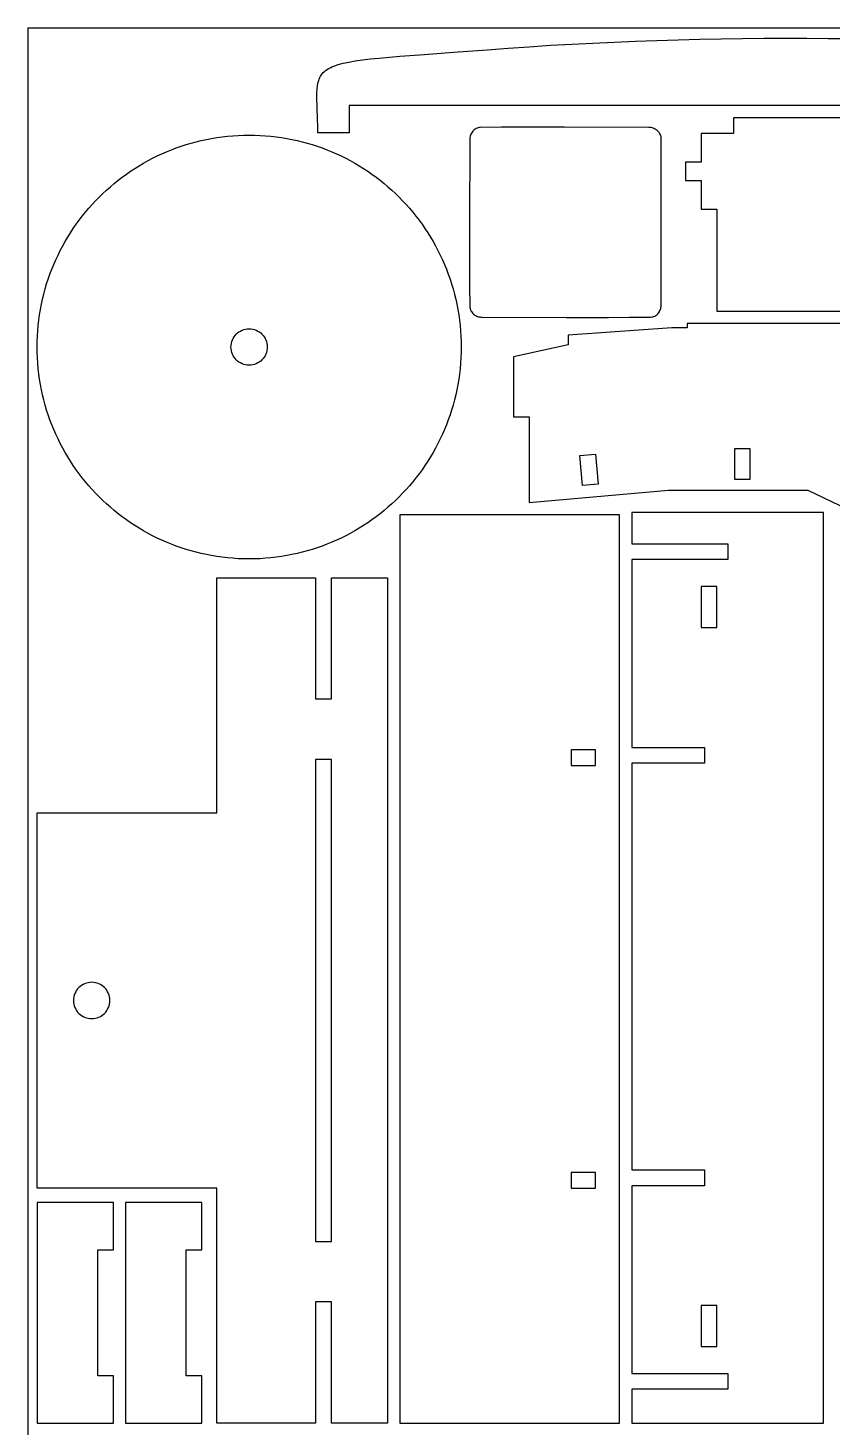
# Model space of a CAD drawing. Extents: x 169 to 749, y 15 to 895.
# Drawn here: x 168.7 to 301.4, y 664 to 895 of the extents above; entities that cross this region are included whole.
import ezdxf

# ---------------------------------------------------------------- set-up
doc = ezdxf.new("R2010")
doc.units = 0
doc.layers.get('0').update_dxf_attribs({"linetype": 'CONTINUOUS'})

msp = doc.modelspace()

# ---------------------------------------------------------------- linework, layer by layer
at = {"color": 0}
for q in [(748.703243, 895.036023), (168.703243, 15.036023)]:
    msp.add_line((168.703243, 895.036023), q, dxfattribs=at)
at = {"color": 4}
for p, q in [((247.957644, 891.710023), (251.447827, 891.949693)), ((251.447827, 891.949693), (254.944848, 892.170455)), ((254.944848, 892.170455), (258.448206, 892.372313)), ((258.448206, 892.372313), (261.957399, 892.555274)), ((261.957399, 892.555274), (265.471927, 892.71934)), ((265.471927, 892.71934), (268.991287, 892.864518)), ((268.991287, 892.864518), (272.514979, 892.990812)), ((272.514979, 892.990812), (276.042501, 893.098227)), ((276.042501, 893.098227), (279.573351, 893.186767)), ((279.573351, 893.186767), (283.107028, 893.256438)), ((283.107028, 893.256438), (286.643032, 893.307244)), ((286.643032, 893.307244), (290.18086, 893.33919)), ((290.18086, 893.33919), (293.72001, 893.352281)), ((293.72001, 893.352281), (297.259983, 893.346521)), ((297.259983, 893.346521), (300.800276, 893.321915)), ((300.800276, 893.321915), (304.340388, 893.278469)), ((221.657859, 889.411304), (222.714951, 889.594295)), ((222.714951, 889.594295), (223.901423, 889.763732)), ((223.901423, 889.763732), (225.224514, 889.922973)), ((225.224514, 889.922973), (226.691465, 890.075376)), ((226.691465, 890.075376), (230.085905, 890.373103)), ((230.085905, 890.373103), (234.142661, 890.683778)), ((234.142661, 890.683778), (238.919654, 891.034268)), ((238.919654, 891.034268), (244.474801, 891.45144)), ((244.474801, 891.45144), (247.957644, 891.710023)), ((216.990001, 887.056416), (217.122867, 887.267842)), ((217.122867, 887.267842), (217.272692, 887.468742)), ((217.272692, 887.468742), (217.440383, 887.659537)), ((217.440383, 887.659537), (217.626844, 887.840647)), ((217.626844, 887.840647), (217.83298, 888.012491)), ((217.83298, 888.012491), (218.059696, 888.17549)), ((218.059696, 888.17549), (218.307897, 888.330062)), ((218.307897, 888.330062), (218.578488, 888.476628)), ((218.578488, 888.476628), (218.872375, 888.615607)), ((218.872375, 888.615607), (219.190461, 888.74742)), ((219.190461, 888.74742), (219.902854, 888.991225)), ((219.902854, 888.991225), (220.722906, 889.2114)), ((220.722906, 889.2114), (221.657859, 889.411304)), ((216.395056, 884.27093), (216.429043, 884.935736)), ((216.429043, 884.935736), (216.498291, 885.543329)), ((216.498291, 885.543329), (216.610041, 886.097068)), ((216.610041, 886.097068), (216.684115, 886.354791)), ((216.684115, 886.354791), (216.77153, 886.600311)), ((216.77153, 886.600311), (216.873191, 886.834046)), ((216.873191, 886.834046), (216.990001, 887.056416)), ((216.38909, 883.545554), (216.395056, 884.27093)), ((216.432261, 881.899655), (216.38909, 883.545554)), ((216.500638, 879.971172), (216.432261, 881.899655)), ((221.736401, 882.23324), (221.736301, 877.73324)), ((367.337201, 882.24544), (221.736401, 882.23324)), ((216.526178, 878.892567), (216.500638, 879.971172)), ((216.536301, 877.73324), (216.526178, 878.892567)), ((242.234551, 878.112433), (242.113559, 877.980307)), ((242.366846, 878.231124), (242.234551, 878.112433)), ((242.509841, 878.335197), (242.366846, 878.231124)), ((242.662929, 878.423469), (242.509841, 878.335197)), ((242.825509, 878.494759), (242.662929, 878.423469)), ((242.996974, 878.547883), (242.825509, 878.494759)), ((243.176722, 878.58166), (242.996974, 878.547883)), ((243.364147, 878.594907), (243.176722, 878.58166)), ((246.84213, 878.632654), (243.364147, 878.594907)), ((250.320256, 878.653847), (246.84213, 878.632654)), ((257.276797, 878.659482), (250.320256, 878.653847)), ((271.190047, 878.614107), (257.276797, 878.659482)), ((271.369602, 878.604986), (271.190047, 878.614107)), ((271.54988, 878.578935), (271.369602, 878.604986)), ((271.729191, 878.536736), (271.54988, 878.578935)), ((271.905845, 878.479172), (271.729191, 878.536736)), ((272.078153, 878.407027), (271.905845, 878.479172)), ((272.244427, 878.321083), (272.078153, 878.407027)), ((272.402975, 878.222123), (272.244427, 878.321083)), ((272.552109, 878.110932), (272.402975, 878.222123)), ((272.69014, 877.988291), (272.552109, 878.110932)), ((272.815378, 877.854984), (272.69014, 877.988291)), ((343.670994, 880.208915), (285.165794, 880.208915)), ((285.165794, 880.208915), (285.165794, 877.609115)), ((193.980629, 875.509623), (194.798227, 875.775055)), ((194.798227, 875.775055), (195.624486, 876.020833)), ((195.624486, 876.020833), (196.459131, 876.246681)), ((196.459131, 876.246681), (197.301888, 876.452323)), ((197.301888, 876.452323), (198.152481, 876.637487)), ((198.152481, 876.637487), (199.010635, 876.801895)), ((199.010635, 876.801895), (199.876077, 876.945274)), ((199.876077, 876.945274), (200.74853, 877.067349)), ((200.74853, 877.067349), (201.62772, 877.167845)), ((201.62772, 877.167845), (202.513373, 877.246487)), ((202.513373, 877.246487), (203.405213, 877.303)), ((203.405213, 877.303), (204.302965, 877.337109)), ((204.302965, 877.337109), (205.206355, 877.34854)), ((205.206355, 877.34854), (206.109749, 877.337109)), ((206.109749, 877.337109), (207.007506, 877.303)), ((207.007506, 877.303), (207.89935, 877.246487)), ((207.89935, 877.246487), (208.785007, 877.167845)), ((208.785007, 877.167845), (209.664201, 877.067349)), ((209.664201, 877.067349), (210.536659, 876.945274)), ((210.536659, 876.945274), (211.402104, 876.801895)), ((211.402104, 876.801895), (212.260262, 876.637487)), ((212.260262, 876.637487), (213.110858, 876.452323)), ((213.110858, 876.452323), (213.953618, 876.246681)), ((213.953618, 876.246681), (214.788267, 876.020833)), ((214.788267, 876.020833), (215.614529, 875.775055)), ((215.614529, 875.775055), (216.43213, 875.509623)), ((221.736301, 877.73324), (216.536301, 877.73324)), ((241.625047, 876.581507), (241.578334, 862.816757)), ((241.63386, 876.77855), (241.625047, 876.581507)), ((241.658811, 876.971618), (241.63386, 876.77855)), ((241.699295, 877.159526), (241.658811, 876.971618)), ((241.754708, 877.341094), (241.699295, 877.159526)), ((241.824444, 877.515139), (241.754708, 877.341094)), ((241.907902, 877.680477), (241.824444, 877.515139)), ((242.004475, 877.835927), (241.907902, 877.680477)), ((242.113559, 877.980307), (242.004475, 877.835927)), ((272.926133, 877.711794), (272.815378, 877.854984)), ((273.020717, 877.559504), (272.926133, 877.711794)), ((273.09744, 877.398897), (273.020717, 877.559504)), ((273.154612, 877.230756), (273.09744, 877.398897)), ((273.190544, 877.055865), (273.154612, 877.230756)), ((273.203547, 876.875007), (273.190544, 877.055865)), ((273.23134, 869.983627), (273.203547, 876.875007)), ((285.165794, 877.609115), (279.809294, 877.609015)), ((279.809294, 877.609015), (279.809294, 872.863715)), ((188.52304, 873.124337), (189.272315, 873.51966)), ((189.272315, 873.51966), (190.032175, 873.897251)), ((190.032175, 873.897251), (190.802345, 874.256837)), ((190.802345, 874.256837), (191.58255, 874.598142)), ((191.58255, 874.598142), (192.372516, 874.920891)), ((192.372516, 874.920891), (193.171967, 875.224809)), ((193.171967, 875.224809), (193.980629, 875.509623)), ((216.43213, 875.509623), (217.240795, 875.224809)), ((217.240795, 875.224809), (218.040249, 874.920891)), ((218.040249, 874.920891), (218.830217, 874.598142)), ((218.830217, 874.598142), (219.610425, 874.256837)), ((219.610425, 874.256837), (220.380598, 873.897251)), ((220.380598, 873.897251), (221.14046, 873.51966)), ((221.14046, 873.51966), (221.889737, 873.124337)), ((184.94506, 870.891375), (185.637287, 871.371231)), ((185.637287, 871.371231), (186.341474, 871.83473)), ((186.341474, 871.83473), (187.057345, 872.281597)), ((187.057345, 872.281597), (187.784625, 872.711558)), ((187.784625, 872.711558), (188.52304, 873.124337)), ((221.889737, 873.124337), (222.628154, 872.711558)), ((222.628154, 872.711558), (223.355437, 872.281597)), ((223.355437, 872.281597), (224.07131, 871.83473)), ((224.07131, 871.83473), (224.775498, 871.371231)), ((224.775498, 871.371231), (225.467727, 870.891375)), ((279.809294, 872.863715), (277.209494, 872.863715)), ((277.209494, 872.863715), (277.209494, 869.864015)), ((181.672933, 868.256362), (182.301242, 868.813879)), ((182.301242, 868.813879), (182.942883, 869.356414)), ((182.942883, 869.356414), (183.597583, 869.883692)), ((183.597583, 869.883692), (184.265067, 870.395437)), ((184.265067, 870.395437), (184.94506, 870.891375)), ((225.467727, 870.891375), (226.147721, 870.395437)), ((226.147721, 870.395437), (226.815207, 869.883692)), ((226.815207, 869.883692), (227.469909, 869.356414)), ((227.469909, 869.356414), (228.111552, 868.813879)), ((228.111552, 868.813879), (228.739861, 868.256362)), ((273.241547, 863.092144), (273.23134, 869.983627)), ((277.209494, 869.864015), (279.809294, 869.864015)), ((279.809294, 869.864015), (279.809294, 865.118515)), ((179.298534, 865.881962), (179.870759, 866.496661)), ((179.870759, 866.496661), (180.457417, 867.097478)), ((180.457417, 867.097478), (181.058234, 867.684136)), ((181.058234, 867.684136), (181.672933, 868.256362)), ((228.739861, 868.256362), (229.354562, 867.684136)), ((229.354562, 867.684136), (229.95538, 867.097478)), ((229.95538, 867.097478), (230.542039, 866.496661)), ((230.542039, 866.496661), (231.114266, 865.881962)), ((177.671203, 863.957312), (178.198481, 864.612012)), ((178.198481, 864.612012), (178.741016, 865.253654)), ((178.741016, 865.253654), (179.298534, 865.881962)), ((231.114266, 865.881962), (231.671784, 865.253654)), ((231.671784, 865.253654), (232.21432, 864.612012)), ((232.21432, 864.612012), (232.741599, 863.957312)), ((279.809294, 865.118515), (282.409094, 865.118515)), ((282.409094, 865.118515), (282.409094, 848.255015)), ((175.720165, 861.213421), (176.183664, 861.917608)), ((176.183664, 861.917608), (176.66352, 862.609835)), ((176.66352, 862.609835), (177.159458, 863.289828)), ((177.159458, 863.289828), (177.671203, 863.957312)), ((232.741599, 863.957312), (233.253345, 863.289828)), ((233.253345, 863.289828), (233.749283, 862.609835)), ((233.749283, 862.609835), (234.22914, 861.917608)), ((234.22914, 861.917608), (234.69264, 861.213421)), ((241.578334, 862.816757), (241.585067, 855.934466)), ((273.222847, 849.309207), (273.241547, 863.092144)), ((174.430558, 859.031855), (174.843338, 859.77027)), ((174.843338, 859.77027), (175.273298, 860.497551)), ((175.273298, 860.497551), (175.720165, 861.213421)), ((234.69264, 861.213421), (235.139507, 860.497551)), ((235.139507, 860.497551), (235.569469, 859.77027)), ((235.569469, 859.77027), (235.982248, 859.031855)), ((173.298058, 856.75255), (173.657644, 857.52272)), ((173.657644, 857.52272), (174.035235, 858.28258)), ((174.035235, 858.28258), (174.430558, 859.031855)), ((235.982248, 859.031855), (236.377572, 858.28258)), ((236.377572, 858.28258), (236.755164, 857.52272)), ((236.755164, 857.52272), (237.11475, 856.75255)), ((172.330086, 854.382928), (172.634004, 855.182379)), ((172.634004, 855.182379), (172.956753, 855.972345)), ((172.956753, 855.972345), (173.298058, 856.75255)), ((237.11475, 856.75255), (237.456055, 855.972345)), ((237.456055, 855.972345), (237.778804, 855.182379)), ((237.778804, 855.182379), (238.082723, 854.382928)), ((241.585067, 855.934466), (241.606616, 852.493465)), ((171.534062, 851.930409), (171.77984, 852.756668)), ((171.77984, 852.756668), (172.045273, 853.574266)), ((172.045273, 853.574266), (172.330086, 854.382928)), ((238.082723, 854.382928), (238.367536, 853.574266)), ((238.367536, 853.574266), (238.632969, 852.756668)), ((238.632969, 852.756668), (238.878747, 851.930409)), ((171.102572, 850.253007), (171.308215, 851.095764)), ((171.308215, 851.095764), (171.534062, 851.930409)), ((238.878747, 851.930409), (239.104595, 851.095764)), ((239.104595, 851.095764), (239.310238, 850.253007)), ((241.606616, 852.493465), (241.644347, 849.052607)), ((170.609621, 847.678818), (170.753, 848.54426)), ((170.753, 848.54426), (170.917409, 849.402414)), ((170.917409, 849.402414), (171.102572, 850.253007)), ((239.310238, 850.253007), (239.495401, 849.402414)), ((239.495401, 849.402414), (239.65981, 848.54426)), ((239.65981, 848.54426), (239.803189, 847.678818)), ((241.644347, 849.052607), (241.657692, 848.864065)), ((241.657692, 848.864065), (241.691711, 848.682639)), ((241.691711, 848.682639), (241.745199, 848.509018)), ((241.745199, 848.509018), (241.816951, 848.343894)), ((241.816951, 848.343894), (241.905764, 848.187958)), ((241.905764, 848.187958), (242.01043, 848.0419)), ((242.01043, 848.0419), (242.129747, 847.906411)), ((272.734172, 847.910407), (272.843272, 848.054786)), ((272.843272, 848.054786), (272.939863, 848.210236)), ((272.939863, 848.210236), (273.023341, 848.375575)), ((273.023341, 848.375575), (273.0931, 848.549619)), ((273.0931, 848.549619), (273.148535, 848.731187)), ((273.148535, 848.731187), (273.189041, 848.919096)), ((273.189041, 848.919096), (273.214013, 849.112163)), ((273.214013, 849.112163), (273.222847, 849.309207)), ((282.409094, 848.255015), (400.851194, 848.255015)), ((170.308408, 845.041522), (170.38705, 845.927175)), ((170.38705, 845.927175), (170.487546, 846.806365)), ((170.487546, 846.806365), (170.609621, 847.678818)), ((239.803189, 847.678818), (239.925264, 846.806365)), ((239.925264, 846.806365), (240.02576, 845.927175)), ((240.02576, 845.927175), (240.104402, 845.041522)), ((242.129747, 847.906411), (242.262509, 847.782182)), ((242.262509, 847.782182), (242.407511, 847.669903)), ((242.407511, 847.669903), (242.563549, 847.570267)), ((242.563549, 847.570267), (242.729417, 847.483963)), ((242.729417, 847.483963), (242.903911, 847.411682)), ((242.903911, 847.411682), (243.085825, 847.354115)), ((243.085825, 847.354115), (243.273956, 847.311953)), ((243.273956, 847.311953), (243.467098, 847.285886)), ((243.467098, 847.285886), (243.664047, 847.276607)), ((243.664047, 847.276607), (257.574184, 847.227332)), ((257.574184, 847.227332), (264.529154, 847.235404)), ((264.529154, 847.235404), (268.00648, 847.257633)), ((268.00648, 847.257633), (271.483647, 847.295807)), ((271.483647, 847.295807), (271.671039, 847.309053)), ((271.671039, 847.309053), (271.850762, 847.34283)), ((271.850762, 847.34283), (272.022211, 847.395955)), ((272.022211, 847.395955), (272.184781, 847.467244)), ((272.184781, 847.467244), (272.337867, 847.555517)), ((272.337867, 847.555517), (272.480864, 847.65959)), ((272.480864, 847.65959), (272.613167, 847.77828)), ((272.613167, 847.77828), (272.734172, 847.910407)), ((370.506818, 846.238416), (277.485118, 846.238516)), ((277.485118, 846.238516), (277.485118, 845.500216)), ((170.217786, 843.25193), (170.251895, 844.149683)), ((170.251895, 844.149683), (170.308408, 845.041522)), ((240.104402, 845.041522), (240.160915, 844.149683)), ((240.160915, 844.149683), (240.195024, 843.25193)), ((274.985318, 845.499816), (257.842018, 844.305616)), ((257.842018, 844.305616), (257.842018, 842.685916)), ((277.485118, 845.500216), (274.985318, 845.499816)), ((170.206355, 842.34854), (170.217786, 843.25193)), ((170.217786, 841.44515), (170.206355, 842.34854)), ((170.251895, 840.547398), (170.217786, 841.44515)), ((240.195024, 841.44515), (240.160915, 840.547398)), ((240.195024, 843.25193), (240.206455, 842.34854)), ((240.206455, 842.34854), (240.195024, 841.44515)), ((257.842018, 842.685916), (248.852018, 840.709916)), ((170.308408, 839.655558), (170.251895, 840.547398)), ((170.38705, 838.769906), (170.308408, 839.655558)), ((170.487546, 837.890715), (170.38705, 838.769906)), ((240.02576, 838.769906), (239.925264, 837.890715)), ((240.104402, 839.655558), (240.02576, 838.769906)), ((240.160915, 840.547398), (240.104402, 839.655558)), ((248.852018, 840.709916), (248.852118, 830.838516)), ((170.609621, 837.018262), (170.487546, 837.890715)), ((170.753, 836.152821), (170.609621, 837.018262)), ((239.803189, 837.018262), (239.65981, 836.152821)), ((239.925264, 837.890715), (239.803189, 837.018262)), ((170.917409, 835.294666), (170.753, 836.152821)), ((171.102572, 834.444073), (170.917409, 835.294666)), ((171.308215, 833.601317), (171.102572, 834.444073)), ((239.310238, 834.444073), (239.104595, 833.601317)), ((239.495401, 835.294666), (239.310238, 834.444073)), ((239.65981, 836.152821), (239.495401, 835.294666)), ((171.534062, 832.766672), (171.308215, 833.601317)), ((171.77984, 831.940413), (171.534062, 832.766672)), ((172.045273, 831.122815), (171.77984, 831.940413)), ((238.632969, 831.940413), (238.367536, 831.122815)), ((238.878747, 832.766672), (238.632969, 831.940413)), ((239.104595, 833.601317), (238.878747, 832.766672)), ((172.330086, 830.314153), (172.045273, 831.122815)), ((172.634004, 829.514701), (172.330086, 830.314153)), ((172.956753, 828.724736), (172.634004, 829.514701)), ((237.778804, 829.514701), (237.456055, 828.724736)), ((238.082723, 830.314153), (237.778804, 829.514701)), ((238.367536, 831.122815), (238.082723, 830.314153)), ((248.852118, 830.838516), (251.451918, 830.838516)), ((251.451918, 830.838516), (251.452218, 816.690216)), ((173.298058, 827.94453), (172.956753, 828.724736)), ((173.657644, 827.17436), (173.298058, 827.94453)), ((174.035235, 826.4145), (173.657644, 827.17436)), ((236.755164, 827.17436), (236.377572, 826.4145)), ((237.11475, 827.94453), (236.755164, 827.17436)), ((237.456055, 828.724736), (237.11475, 827.94453)), ((174.430558, 825.665226), (174.035235, 826.4145)), ((174.843338, 824.92681), (174.430558, 825.665226)), ((175.273298, 824.19953), (174.843338, 824.92681)), ((235.569469, 824.92681), (235.139507, 824.19953)), ((235.982248, 825.665226), (235.569469, 824.92681)), ((236.377572, 826.4145), (235.982248, 825.665226)), ((175.720165, 823.483659), (175.273298, 824.19953)), ((176.183664, 822.779473), (175.720165, 823.483659)), ((176.66352, 822.087246), (176.183664, 822.779473)), ((234.22914, 822.779473), (233.749283, 822.087246)), ((234.69264, 823.483659), (234.22914, 822.779473)), ((235.139507, 824.19953), (234.69264, 823.483659)), ((177.159458, 821.407253), (176.66352, 822.087246)), ((177.671203, 820.739769), (177.159458, 821.407253)), ((178.198481, 820.085069), (177.671203, 820.739769)), ((232.741599, 820.739769), (232.21432, 820.085069)), ((233.253345, 821.407253), (232.741599, 820.739769)), ((233.749283, 822.087246), (233.253345, 821.407253)), ((178.741016, 819.443427), (178.198481, 820.085069)), ((179.298534, 818.815119), (178.741016, 819.443427)), ((179.870759, 818.200419), (179.298534, 818.815119)), ((180.457417, 817.599603), (179.870759, 818.200419)), ((230.542039, 818.200419), (229.95538, 817.599603)), ((231.114266, 818.815119), (230.542039, 818.200419)), ((231.671784, 819.443427), (231.114266, 818.815119)), ((232.21432, 820.085069), (231.671784, 819.443427)), ((251.452218, 816.690216), (274.450318, 818.690116)), ((274.450318, 818.690116), (297.448618, 818.690116)), ((297.448618, 818.690116), (319.457518, 808.167716)), ((181.058234, 817.012944), (180.457417, 817.599603)), ((181.672933, 816.440719), (181.058234, 817.012944)), ((182.301242, 815.883201), (181.672933, 816.440719)), ((182.942883, 815.340666), (182.301242, 815.883201)), ((228.111552, 815.883201), (227.469909, 815.340666)), ((228.739861, 816.440719), (228.111552, 815.883201)), ((229.354562, 817.012944), (228.739861, 816.440719)), ((229.95538, 817.599603), (229.354562, 817.012944)), ((183.597583, 814.813389), (182.942883, 815.340666)), ((184.265067, 814.301644), (183.597583, 814.813389)), ((184.94506, 813.805706), (184.265067, 814.301644)), ((185.637287, 813.32585), (184.94506, 813.805706)), ((186.341474, 812.862351), (185.637287, 813.32585)), ((224.775498, 813.32585), (224.07131, 812.862351)), ((225.467727, 813.805706), (224.775498, 813.32585)), ((226.147721, 814.301644), (225.467727, 813.805706)), ((226.815207, 814.813389), (226.147721, 814.301644)), ((227.469909, 815.340666), (226.815207, 814.813389)), ((266.359539, 814.631719), (230.056739, 814.631719)), ((230.056739, 814.631719), (230.056739, 664.643019)), ((266.359539, 664.643019), (266.359539, 814.631719)), ((300.029149, 815.031619), (268.374849, 815.031619)), ((268.374849, 815.031619), (268.374849, 809.832019)), ((300.029149, 664.643019), (300.029149, 815.031619)), ((187.057345, 812.415484), (186.341474, 812.862351)), ((187.784625, 811.985523), (187.057345, 812.415484)), ((188.52304, 811.572744), (187.784625, 811.985523)), ((189.272315, 811.177421), (188.52304, 811.572744)), ((190.032175, 810.799829), (189.272315, 811.177421)), ((221.14046, 811.177421), (220.380598, 810.799829)), ((221.889737, 811.572744), (221.14046, 811.177421)), ((222.628154, 811.985523), (221.889737, 811.572744)), ((223.355437, 812.415484), (222.628154, 811.985523)), ((224.07131, 812.862351), (223.355437, 812.415484)), ((190.802345, 810.440244), (190.032175, 810.799829)), ((191.58255, 810.098939), (190.802345, 810.440244)), ((192.372516, 809.77619), (191.58255, 810.098939)), ((193.171967, 809.472271), (192.372516, 809.77619)), ((193.980629, 809.187458), (193.171967, 809.472271)), ((194.798227, 808.922025), (193.980629, 809.187458)), ((195.624486, 808.676248), (194.798227, 808.922025)), ((196.459131, 808.4504), (195.624486, 808.676248)), ((214.788267, 808.676248), (213.953618, 808.4504)), ((215.614529, 808.922025), (214.788267, 808.676248)), ((216.43213, 809.187458), (215.614529, 808.922025)), ((217.240795, 809.472271), (216.43213, 809.187458)), ((218.040249, 809.77619), (217.240795, 809.472271)), ((218.830217, 810.098939), (218.040249, 809.77619)), ((219.610425, 810.440244), (218.830217, 810.098939)), ((220.380598, 810.799829), (219.610425, 810.440244)), ((268.374849, 809.832019), (284.202049, 809.832019)), ((284.202049, 809.832019), (284.202049, 807.232219)), ((197.301888, 808.244757), (196.459131, 808.4504)), ((198.152481, 808.059594), (197.301888, 808.244757)), ((199.010635, 807.895185), (198.152481, 808.059594)), ((199.876077, 807.751806), (199.010635, 807.895185)), ((200.74853, 807.629731), (199.876077, 807.751806)), ((201.62772, 807.529236), (200.74853, 807.629731)), ((202.513373, 807.450594), (201.62772, 807.529236)), ((203.405213, 807.394081), (202.513373, 807.450594)), ((204.302965, 807.359971), (203.405213, 807.394081)), ((205.206355, 807.34854), (204.302965, 807.359971)), ((206.109749, 807.359971), (205.206355, 807.34854)), ((207.007506, 807.394081), (206.109749, 807.359971)), ((207.89935, 807.450594), (207.007506, 807.394081)), ((208.785007, 807.529236), (207.89935, 807.450594)), ((209.664201, 807.629731), (208.785007, 807.529236)), ((210.536659, 807.751806), (209.664201, 807.629731)), ((211.402104, 807.895185), (210.536659, 807.751806)), ((212.260262, 808.059594), (211.402104, 807.895185)), ((213.110858, 808.244757), (212.260262, 808.059594)), ((213.953618, 808.4504), (213.110858, 808.244757)), ((284.202049, 807.232219), (268.374849, 807.232219)), ((268.374849, 807.232219), (268.374849, 776.234519)), ((199.864245, 765.435319), (199.864245, 804.232319)), ((199.864245, 804.232319), (216.187545, 804.232319)), ((216.187545, 804.232319), (216.187545, 784.233819)), ((218.787345, 784.233819), (218.787345, 804.232319)), ((218.787345, 804.232319), (228.051445, 804.232319)), ((228.051445, 804.232319), (228.051445, 664.643019)), ((216.187545, 784.233819), (218.787345, 784.233819)), ((268.374849, 776.234519), (280.373949, 776.234519)), ((280.373949, 776.234519), (280.373949, 773.634719)), ((280.373949, 773.634719), (268.374849, 773.634719)), ((268.374849, 773.634719), (268.374849, 706.439819)), ((170.206345, 703.440019), (170.206345, 765.435319)), ((170.206345, 765.435319), (199.864245, 765.435319)), ((268.374849, 706.439819), (280.373949, 706.439819)), ((280.373949, 706.439819), (280.373949, 703.840019)), ((199.864245, 703.440019), (170.206345, 703.440019)), ((199.864245, 664.643019), (199.864245, 703.440019)), ((280.373949, 703.840019), (268.374849, 703.840019)), ((268.374849, 703.840019), (268.374849, 672.842419)), ((182.806345, 701.043219), (170.206345, 701.043219)), ((170.206345, 701.043219), (170.206345, 664.643019)), ((182.806345, 693.243219), (182.806345, 701.043219)), ((197.409494, 701.043219), (184.809494, 701.043219)), ((184.809494, 701.043219), (184.809494, 664.643019)), ((197.409494, 693.243219), (197.409494, 701.043219)), ((180.206345, 693.243219), (182.806345, 693.243219)), ((180.206345, 672.443119), (180.206345, 693.243219)), ((194.809494, 693.243219), (197.409494, 693.243219)), ((194.809494, 672.443119), (194.809494, 693.243219)), ((218.787345, 684.641419), (216.187545, 684.641419)), ((216.187545, 684.641419), (216.187545, 664.643019)), ((218.787345, 664.643019), (218.787345, 684.641419)), ((182.806345, 672.443119), (180.206345, 672.443119)), ((182.806345, 664.643019), (182.806345, 672.443119)), ((197.409494, 672.443119), (194.809494, 672.443119)), ((197.409494, 664.643019), (197.409494, 672.443119)), ((268.374849, 672.842419), (284.202049, 672.842419)), ((284.202049, 672.842419), (284.202049, 670.242919)), ((284.202049, 670.242919), (268.374849, 670.242919)), ((268.374849, 670.242919), (268.374849, 664.643019)), ((170.206345, 664.643019), (182.806345, 664.643019)), ((184.809494, 664.643019), (197.409494, 664.643019)), ((216.187545, 664.643019), (199.864245, 664.643019)), ((228.051445, 664.643019), (218.787345, 664.643019)), ((230.056739, 664.643019), (266.359539, 664.643019)), ((268.374849, 664.643019), (300.029149, 664.643019))]:
    msp.add_line(p, q, dxfattribs=at)
at = {"color": 7}
for p, q in [((202.341225, 843.240666), (202.442103, 843.516295)), ((202.442103, 843.516295), (202.568429, 843.778539)), ((202.568429, 843.778539), (202.718696, 844.025889)), ((202.718696, 844.025889), (202.891394, 844.256838)), ((202.891394, 844.256838), (203.085017, 844.469878)), ((203.085017, 844.469878), (203.298057, 844.663501)), ((203.298057, 844.663501), (203.529006, 844.8362)), ((203.529006, 844.8362), (203.776356, 844.986466)), ((203.776356, 844.986466), (204.0386, 845.112792)), ((204.0386, 845.112792), (204.31423, 845.21367)), ((204.31423, 845.21367), (204.601737, 845.287593)), ((204.601737, 845.287593), (204.899615, 845.333052)), ((204.899615, 845.333052), (205.206355, 845.34854)), ((205.206355, 845.34854), (205.513095, 845.333052)), ((205.513095, 845.333052), (205.810973, 845.287593)), ((205.810973, 845.287593), (206.09848, 845.21367)), ((206.09848, 845.21367), (206.37411, 845.112792)), ((206.37411, 845.112792), (206.636353, 844.986466)), ((206.636353, 844.986466), (206.883703, 844.8362)), ((206.883703, 844.8362), (207.114652, 844.663501)), ((207.114652, 844.663501), (207.327692, 844.469878)), ((207.327692, 844.469878), (207.521315, 844.256838)), ((207.521315, 844.256838), (207.694014, 844.025889)), ((207.694014, 844.025889), (207.84428, 843.778539)), ((207.84428, 843.778539), (207.970606, 843.516295)), ((207.970606, 843.516295), (208.071485, 843.240666)), ((202.206355, 842.34854), (202.221843, 842.65528)), ((202.221843, 842.0418), (202.206355, 842.34854)), ((202.221843, 842.65528), (202.267302, 842.953158)), ((202.267302, 841.743923), (202.221843, 842.0418)), ((202.267302, 842.953158), (202.341225, 843.240666)), ((202.341225, 841.456415), (202.267302, 841.743923)), ((202.442103, 841.180786), (202.341225, 841.456415)), ((202.568429, 840.918542), (202.442103, 841.180786)), ((207.970606, 841.180786), (207.84428, 840.918542)), ((208.071485, 841.456415), (207.970606, 841.180786)), ((208.071485, 843.240666), (208.145407, 842.953158)), ((208.145407, 841.743923), (208.071485, 841.456415)), ((208.145407, 842.953158), (208.190867, 842.65528)), ((208.190867, 842.0418), (208.145407, 841.743923)), ((208.190867, 842.65528), (208.206355, 842.34854)), ((208.206355, 842.34854), (208.190867, 842.0418)), ((202.718696, 840.671192), (202.568429, 840.918542)), ((202.891394, 840.440243), (202.718696, 840.671192)), ((203.085017, 840.227203), (202.891394, 840.440243)), ((203.298057, 840.03358), (203.085017, 840.227203)), ((203.529006, 839.860881), (203.298057, 840.03358)), ((203.776356, 839.710615), (203.529006, 839.860881)), ((204.0386, 839.584289), (203.776356, 839.710615)), ((204.31423, 839.48341), (204.0386, 839.584289)), ((204.601737, 839.409488), (204.31423, 839.48341)), ((204.899615, 839.364028), (204.601737, 839.409488)), ((205.206355, 839.34854), (204.899615, 839.364028)), ((205.513095, 839.364028), (205.206355, 839.34854)), ((205.810973, 839.409488), (205.513095, 839.364028)), ((206.09848, 839.48341), (205.810973, 839.409488)), ((206.37411, 839.584289), (206.09848, 839.48341)), ((206.636353, 839.710615), (206.37411, 839.584289)), ((206.883703, 839.860881), (206.636353, 839.710615)), ((207.114652, 840.03358), (206.883703, 839.860881)), ((207.327692, 840.227203), (207.114652, 840.03358)), ((207.521315, 840.440243), (207.327692, 840.227203)), ((207.694014, 840.671192), (207.521315, 840.440243)), ((207.84428, 840.918542), (207.694014, 840.671192)), ((287.927018, 825.540116), (285.327118, 825.540116)), ((285.327118, 825.540116), (285.327318, 820.540516)), ((287.927118, 820.540516), (287.927018, 825.540116)), ((259.787618, 824.454516), (262.384318, 824.672516)), ((260.211918, 819.472916), (259.787618, 824.454516)), ((262.384318, 824.672516), (262.803018, 819.690516)), ((285.327318, 820.540516), (287.927118, 820.540516)), ((262.803018, 819.690516), (260.211918, 819.472916)), ((282.399649, 802.783119), (279.799849, 802.783119)), ((279.799849, 802.783119), (279.799849, 796.011219)), ((282.399649, 796.011219), (282.399649, 802.783119)), ((279.799849, 796.011219), (282.399649, 796.011219)), ((218.787345, 774.234619), (216.187545, 774.234619)), ((216.187545, 774.234619), (216.187545, 694.640719)), ((218.787345, 694.640719), (218.787345, 774.234619)), ((262.359939, 775.834619), (258.360139, 775.834619)), ((258.360139, 775.834619), (258.360139, 773.234819)), ((262.359939, 773.234819), (262.359939, 775.834619)), ((258.360139, 773.234819), (262.359939, 773.234819)), ((177.783891, 737.066524), (177.53654, 736.916251)), ((178.046132, 737.192856), (177.783891, 737.066524)), ((178.321757, 737.29374), (178.046132, 737.192856)), ((178.609256, 737.367667), (178.321757, 737.29374)), ((178.907121, 737.413129), (178.609256, 737.367667)), ((179.213845, 737.428619), (178.907121, 737.413129)), ((179.520568, 737.413129), (179.213845, 737.428619)), ((179.818434, 737.367667), (179.520568, 737.413129)), ((180.105933, 737.29374), (179.818434, 737.367667)), ((180.381557, 737.192856), (180.105933, 737.29374)), ((180.643799, 737.066524), (180.381557, 737.192856)), ((180.89115, 736.916251), (180.643799, 737.066524)), ((176.229334, 734.735342), (176.213845, 734.428619)), ((176.274796, 735.033208), (176.229334, 734.735342)), ((176.348724, 735.320707), (176.274796, 735.033208)), ((176.449607, 735.596331), (176.348724, 735.320707)), ((176.57594, 735.858573), (176.449607, 735.596331)), ((176.726212, 736.105923), (176.57594, 735.858573)), ((176.898917, 736.336875), (176.726212, 736.105923)), ((177.092545, 736.549919), (176.898917, 736.336875)), ((177.305589, 736.743547), (177.092545, 736.549919)), ((177.53654, 736.916251), (177.305589, 736.743547)), ((181.122101, 736.743547), (180.89115, 736.916251)), ((181.335145, 736.549919), (181.122101, 736.743547)), ((181.528773, 736.336875), (181.335145, 736.549919)), ((181.701478, 736.105923), (181.528773, 736.336875)), ((181.85175, 735.858573), (181.701478, 736.105923)), ((181.978082, 735.596331), (181.85175, 735.858573)), ((182.078966, 735.320707), (181.978082, 735.596331)), ((182.152893, 735.033208), (182.078966, 735.320707)), ((182.198356, 734.735342), (182.152893, 735.033208)), ((182.213845, 734.428619), (182.198356, 734.735342)), ((176.213845, 734.428619), (176.229334, 734.121895)), ((176.229334, 734.121895), (176.274796, 733.824029)), ((176.274796, 733.824029), (176.348724, 733.53653)), ((176.348724, 733.53653), (176.449607, 733.260906)), ((176.449607, 733.260906), (176.57594, 732.998664)), ((176.57594, 732.998664), (176.726212, 732.751314)), ((176.726212, 732.751314), (176.898917, 732.520362)), ((176.898917, 732.520362), (177.092545, 732.307319)), ((181.335145, 732.307319), (181.528773, 732.520362)), ((181.528773, 732.520362), (181.701478, 732.751314)), ((181.701478, 732.751314), (181.85175, 732.998664)), ((181.85175, 732.998664), (181.978082, 733.260906)), ((181.978082, 733.260906), (182.078966, 733.53653)), ((182.078966, 733.53653), (182.152893, 733.824029)), ((182.152893, 733.824029), (182.198356, 734.121895)), ((182.198356, 734.121895), (182.213845, 734.428619)), ((177.092545, 732.307319), (177.305589, 732.11369)), ((177.305589, 732.11369), (177.53654, 731.940986)), ((177.53654, 731.940986), (177.783891, 731.790713)), ((177.783891, 731.790713), (178.046132, 731.664381)), ((178.046132, 731.664381), (178.321757, 731.563497)), ((178.321757, 731.563497), (178.609256, 731.48957)), ((178.609256, 731.48957), (178.907121, 731.444108)), ((178.907121, 731.444108), (179.213845, 731.428619)), ((179.213845, 731.428619), (179.520568, 731.444108)), ((179.520568, 731.444108), (179.818434, 731.48957)), ((179.818434, 731.48957), (180.105933, 731.563497)), ((180.105933, 731.563497), (180.381557, 731.664381)), ((180.381557, 731.664381), (180.643799, 731.790713)), ((180.643799, 731.790713), (180.89115, 731.940986)), ((180.89115, 731.940986), (181.122101, 732.11369)), ((181.122101, 732.11369), (181.335145, 732.307319)), ((262.359939, 706.039919), (258.360139, 706.039919)), ((258.360139, 706.039919), (258.360139, 703.440119)), ((262.359939, 703.440119), (262.359939, 706.039919)), ((258.360139, 703.440119), (262.359939, 703.440119)), ((216.187545, 694.640719), (218.787345, 694.640719)), ((282.399649, 684.064019), (279.799849, 684.064019)), ((279.799849, 684.064019), (279.799849, 677.292119)), ((282.399649, 677.292119), (282.399649, 684.064019)), ((279.799849, 677.292119), (282.399649, 677.292119))]:
    msp.add_line(p, q, dxfattribs=at)

doc.saveas('drawing.dxf')
